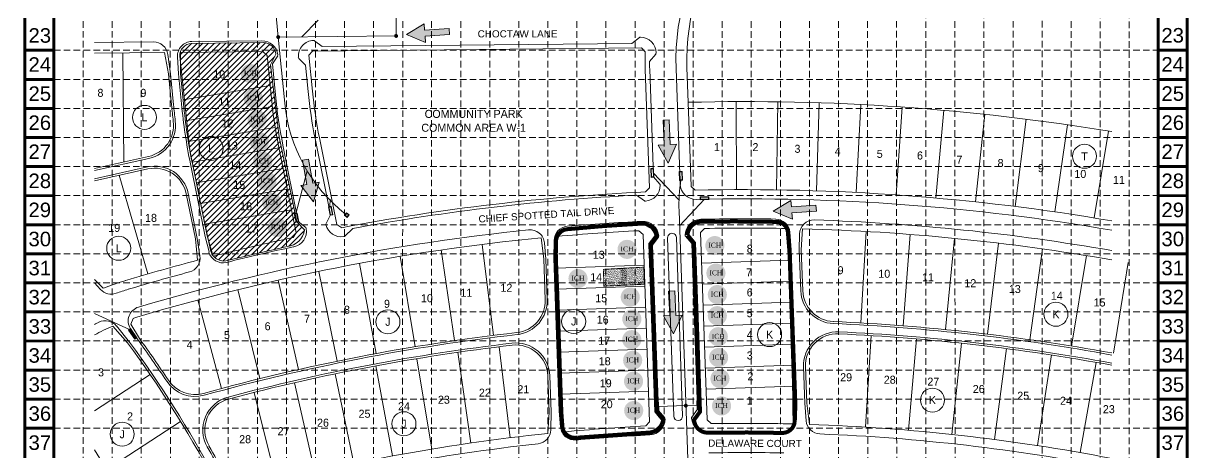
# Model space of a CAD drawing. Header units: feet. Extents: x 358974 to 360431, y 1038446 to 1040774.
# Drawn here: x 358974 to 360431, y 1039398 to 1039934 of the extents above; entities that cross this region are included whole.
import ezdxf
from ezdxf.enums import TextEntityAlignment as Align

# ---------------------------------------------------------------- set-up
doc = ezdxf.new("R2010")
doc.units = ezdxf.units.FT
doc.header["$MEASUREMENT"] = 0
doc.linetypes.add('HIDDEN', pattern=[0.375, 0.25, -0.125])
doc.layers.get('0').update_dxf_attribs({"color": 1})
for name, color, linetype, lineweight in [('11', 1, 'Continuous', 0), ('12', 1, 'Continuous', 0), ('13', 1, 'Continuous', 0), ('4', 1, 'Continuous', 0), ('45', 1, 'Continuous', 0), ('EROSION CONTROL BLANKET', 84, 'Continuous', 0)]:
    doc.layers.add(name, color=color, linetype=linetype, lineweight=lineweight)
for name, color, linetype in [('BASE', 7, 'Continuous'), ('grid', 254, 'HIDDEN'), ('SODDED LOT', 2, 'Continuous')]:
    doc.layers.add(name, color=color, linetype=linetype)
doc.styles.add('DRHorton', font='dutcheb.ttf')
doc.styles.add("L200'", font='ARIAL.TTF', dxfattribs={"height": 0.001969})
doc.styles.get("Standard").update_dxf_attribs({"font": 'ARIAL.TTF'})
doc.styles.add('Style-ENGINEERING', font='ENGINEERING.shx')

# ---------------------------------------------------------------- blocks, each defined once
blk = doc.blocks.new('A$C06470624')
h = blk.add_hatch(color=153)
h.paths.add_polyline_path([(38.3, 19.1, 1), (0, 19.1, 1)])
h.paths.add_polyline_path([(1.9, 11.3), (36.1, 11.3), (36.1, 28.2), (1.9, 28.2)], flags=24)
at = {"layer": 'BASE', "color": 176, "style": 'DRHorton'}
blk.add_text('ICH', height=9.81, dxfattribs=at).set_placement((19, 15), align=Align.CENTER)
blk = doc.blocks.new('Innovative logo')
at = {"color": 153}
blk.add_blockref('A$C06470624', (43.8, 10.1), dxfattribs=at)

msp = doc.modelspace()

# ---------------------------------------------------------------- hatches: boundary and pattern name
at = {"layer": '45', "linetype": 'Continuous', "lineweight": 0}
h = msp.add_hatch(color=170, dxfattribs=at)
edge = h.paths.add_edge_path()
edge.add_arc((359293, 1039917.2), 2.5, -45, 315)
h = msp.add_hatch(color=170, dxfattribs=at)
edge = h.paths.add_edge_path()
edge.add_arc((359440.3, 1039918.6), 2.5, -45, 315)
h = msp.add_hatch(color=170, dxfattribs=at)
edge = h.paths.add_edge_path()
edge.add_arc((359802.4, 1039456.7), 2.5, -45, 315)
at = {"layer": 'BASE'}
h = msp.add_hatch(dxfattribs=at)
h.set_pattern_fill('AR-SAND', color=30, scale=0.852706, angle=1.9196, style=0)
h.set_pattern_definition([(39.41958, (360423.2998, 1039566.2739), (-0.1087202, 1.6402923), [0, -1.2961126, 0, -1.4495997, 0, -1.3856467]), (9.41958, (360423.2998, 1039566.274), (1.4276433, 2.4556594), [0, -0.6992187, 0, -1.1682068, 0, -0.4476705]), (329.41958, (360422.2515, 1039566.2388), (2.6537947, 0.0937715), [0, -0.4263528, 0, -1.5348702, 0, -2.0038584]), (319.41958, (360422.2515, 1039566.2388), (2.536834, 0.8338424), [0, -0.2131764, 0, -1.0061927, 0, -1.1511527])])
h.paths.add_polyline_path([(359729.2, 1039607), (359728.5, 1039628.3), (359699.3, 1039627.3), (359700, 1039606)])
h = msp.add_hatch(dxfattribs=at)
h.set_pattern_fill('AR-SAND', color=30, scale=0.852706, angle=1.9196, style=0)
h.set_pattern_definition([(39.41958, (360444.6758, 1039567.6981), (-0.1087202, 1.6402923), [0, -1.2961126, 0, -1.4495997, 0, -1.3856467]), (9.41958, (360444.6758, 1039567.698), (1.4276433, 2.4556594), [0, -0.6992187, 0, -1.1682068, 0, -0.4476705]), (329.41958, (360443.6276, 1039567.663), (2.6537947, 0.0937715), [0, -0.4263528, 0, -1.5348702, 0, -2.0038584]), (319.41958, (360443.6276, 1039567.663), (2.536834, 0.8338424), [0, -0.2131764, 0, -1.0061927, 0, -1.1511527])])
h.paths.add_polyline_path([(359750.6, 1039608.4), (359749.8, 1039629.7), (359720.7, 1039628.8), (359721.4, 1039607.4)])
at = {"layer": 'SODDED LOT', "linetype": 'Continuous', "lineweight": 0}
h = msp.add_hatch(dxfattribs=at)
h.set_pattern_fill('ANSI31', color=256, scale=40, style=0)
edge = h.paths.add_edge_path()
edge.add_line((359198.2, 1039697.9), (359182.5, 1039776))
edge.add_line((359182.5, 1039776), (359170.1, 1039893.3))
edge.add_arc((359185.1, 1039894.3), 15, 91.4743, 183.6559, ccw=False)
edge.add_line((359184.7, 1039909.2), (359275.2, 1039910.3))
edge.add_arc((359274.1, 1039894.3), 16, 5.886, 86.1209, ccw=False)
edge.add_line((359290, 1039895.9), (359283.5, 1039882.7))
edge.add_line((359283.5, 1039882.7), (359294.2, 1039792.7))
edge.add_line((359294.2, 1039792.7), (359316.1, 1039686.4))
edge.add_line((359316.1, 1039686.4), (359325.7, 1039676.2))
edge.add_arc((359302.5, 1039679.1), 23.4, 273.9466, 352.9389, ccw=False)
edge.add_line((359304.1, 1039655.7), (359230.9, 1039638.5))
edge.add_arc((359224.9, 1039654.2), 16.9, 197.1476, 290.9697, ccw=False)
edge.add_line((359208.8, 1039649.3), (359199.5, 1039691.9))
edge.add_line((359199.5, 1039691.9), (359198.2, 1039697.9))

# ---------------------------------------------------------------- linework, layer by layer
at = {"color": 7, "lineweight": 0}
for points in [[(359477, 1039910.6), (359476.5, 1039918.3), (359507.1, 1039920.4), (359506.6, 1039928.1), (359475.9, 1039925.9), (359475.4, 1039933.6), (359453.2, 1039920.4), (359477, 1039910.6)], [(359790.6, 1039783.3), (359783, 1039782.9), (359781.6, 1039813.6), (359773.9, 1039813.3), (359775.3, 1039782.6), (359767.6, 1039782.2), (359780.1, 1039759.7), (359790.6, 1039783.3)], [(359344, 1039736), (359336.4, 1039734.6), (359330.7, 1039764.8), (359323.2, 1039763.4), (359328.9, 1039733.2), (359321.3, 1039731.7), (359336.9, 1039711.2), (359344, 1039736)], [(359935.5, 1039689.8), (359934.9, 1039697.5), (359965.5, 1039699.7), (359965, 1039707.3), (359934.4, 1039705.2), (359933.8, 1039712.8), (359911.7, 1039699.7), (359935.5, 1039689.8)], [(359797.6, 1039569.9), (359789.9, 1039569.5), (359788.6, 1039600.2), (359780.9, 1039599.9), (359782.3, 1039569.2), (359774.6, 1039568.8), (359787.1, 1039546.3), (359797.6, 1039569.9)]]:
    msp.add_lwpolyline(points, close=True, dxfattribs=at)
for points in [[(359475.4, 1039933.6), (359477, 1039910.6), (359453.2, 1039920.4), (359477, 1039910.6)], [(359507.1, 1039920.4), (359506.6, 1039928.1), (359476.5, 1039918.3), (359475.9, 1039925.9)], [(359781.6, 1039813.6), (359773.9, 1039813.3), (359783, 1039782.9), (359775.3, 1039782.6)], [(359767.6, 1039782.2), (359790.6, 1039783.3), (359780.1, 1039759.7), (359790.6, 1039783.3)], [(359330.7, 1039764.8), (359323.2, 1039763.4), (359336.4, 1039734.6), (359328.9, 1039733.2)], [(359321.3, 1039731.7), (359344, 1039736), (359336.9, 1039711.2), (359344, 1039736)], [(359933.8, 1039712.8), (359935.5, 1039689.8), (359911.7, 1039699.7), (359935.5, 1039689.8)], [(359965.5, 1039699.7), (359965, 1039707.3), (359934.9, 1039697.5), (359934.4, 1039705.2)], [(359788.6, 1039600.2), (359780.9, 1039599.9), (359789.9, 1039569.5), (359782.3, 1039569.2)], [(359774.6, 1039568.8), (359797.6, 1039569.9), (359787.1, 1039546.3), (359797.6, 1039569.9)]]:
    msp.add_solid(points, dxfattribs=at)
at = {"layer": '11', "color": 252, "linetype": 'Continuous', "lineweight": 0}
for centre in [(359125.8, 1039816.9), (360300.6, 1039768.2), (359093.6, 1039653.3), (360264.9, 1039570.9), (359430.1, 1039561.5), (360110.6, 1039463.6), (359450.1, 1039434.1), (359098, 1039421)]:
    msp.add_circle(centre, 15, dxfattribs=at)
at = {"layer": '11', "color": 7, "linetype": 'Continuous', "lineweight": 0}
for centre in [(359209.2, 1039778.1), (359662.2, 1039561.9), (359907.1, 1039545.4)]:
    msp.add_circle(centre, 15, dxfattribs=at)
at = {"layer": '12', "color": 252, "linetype": 'Continuous', "lineweight": 0}
for p, q in [((359063.4, 1039896.9), (359150.7, 1039897.8)), ((359098.8, 1039897.3), (359100.1, 1039761.1)), ((359150.7, 1039897.8), (359155.8, 1039871.3)), ((359335.9, 1039899.6), (359331.4, 1039894.5)), ((359331.4, 1039894.5), (359335.8, 1039849.5)), ((359335.9, 1039899.6), (359746.9, 1039903.6)), ((359746.9, 1039903.6), (359751.7, 1039898.6)), ((359756.9, 1039728.9), (359751.7, 1039876.8)), ((359155.8, 1039871.3), (359159.6, 1039832.4)), ((359965.5, 1039725.1), (359969.2, 1039835.1)), ((360015.4, 1039723.1), (360021, 1039833)), ((360065.1, 1039720), (360072.8, 1039829.8)), ((360114.9, 1039716.1), (360124.6, 1039825.7)), ((360164.5, 1039711.3), (360176.2, 1039820.7)), ((360214, 1039705.5), (360227.8, 1039814.7)), ((360263.5, 1039698.8), (360279.2, 1039807.7)), ((359366.4, 1039683), (359344.4, 1039791.4)), ((360312.7, 1039691.2), (360330.5, 1039799.8)), ((359130.9, 1039768), (359063.4, 1039752.9)), ((359130.1, 1039752.4), (359063.4, 1039737.5)), ((359129.9, 1039621.2), (359094.4, 1039744.5)), ((359189.4, 1039665), (359178, 1039721.3)), ((359752.1, 1039723.7), (359756.9, 1039728.9)), ((359366.4, 1039683), (359372.3, 1039679)), ((359948.3, 1039677.6), (359946.7, 1039651.2)), ((360021.1, 1039560), (360027.6, 1039674.3)), ((359189.4, 1039665), (359192.2, 1039638.3)), ((359562.1, 1039544.5), (359547.9, 1039658.1)), ((359624.9, 1039640), (359621.5, 1039666.3)), ((360074, 1039556.4), (360082.9, 1039670.6)), ((360126.8, 1039551.8), (360138.1, 1039665.7)), ((360179.5, 1039546), (360193.2, 1039659.7)), ((359464.1, 1039530.3), (359445.5, 1039643.3)), ((359513.1, 1039537.9), (359496.6, 1039651.2)), ((359948.5, 1039600.3), (359946.7, 1039651.2)), ((360232.1, 1039539.1), (360248.1, 1039652.5)), ((360284.5, 1039531.2), (360302.9, 1039644.2)), ((359415.3, 1039521.8), (359394.5, 1039634.3)), ((359626.7, 1039589.1), (359624.9, 1039640)), ((360337, 1039522.4), (360355.3, 1039635.4)), ((359063.4, 1039614.5), (359074.4, 1039603.3)), ((359318.3, 1039501.8), (359293.1, 1039613.5)), ((359366.7, 1039512.3), (359343.7, 1039624.4)), ((359270.1, 1039490.5), (359242.7, 1039601.7)), ((359222.2, 1039478.2), (359192.6, 1039588.8)), ((359104.8, 1039535.3), (359086.1, 1039556.2)), ((359108.7, 1039558.3), (359111.5, 1039565.7)), ((359108.7, 1039558.3), (359119.6, 1039540.5)), ((360026.8, 1039429.9), (360034, 1039544.2)), ((359583, 1039416.6), (359569, 1039530.2)), ((360080.8, 1039426), (360090.5, 1039540.1)), ((360134.6, 1039420.8), (360146.8, 1039534.6)), ((360188.3, 1039414.4), (360203.1, 1039527.9)), ((359484.8, 1039402.5), (359466.2, 1039515.4)), ((359533.8, 1039410), (359517.5, 1039523.4)), ((360241.8, 1039406.8), (360259.2, 1039520)), ((359436, 1039393.9), (359415, 1039506.4)), ((359953.4, 1039459.9), (359951.8, 1039505.1)), ((360295.2, 1039398), (360315.1, 1039510.8)), ((359133, 1039495.5), (359063.4, 1039450.4)), ((359338.9, 1039373.7), (359313.3, 1039485.3)), ((359387.3, 1039384.3), (359364, 1039496.4)), ((359631.6, 1039448.7), (359630, 1039493.8)), ((359290.7, 1039362.1), (359262.8, 1039473.2)), ((359956.8, 1039433.3), (359953.4, 1039459.9)), ((359631.6, 1039448.7), (359630, 1039421.9)), ((359171, 1039436.7), (359078.7, 1039376.9))]:
    msp.add_line(p, q, dxfattribs=at)
at = {"layer": '12', "color": 7, "linetype": 'Continuous', "lineweight": 0}
for p, q in [((359170.8, 1039898), (359273.7, 1039899)), ((359170.8, 1039898), (359170.9, 1039871.5)), ((359273.7, 1039899), (359279.2, 1039894)), ((359279.2, 1039894), (359284, 1039844.5)), ((359170.9, 1039871.5), (359174.5, 1039833.8)), ((359282.8, 1039856.6), (359174, 1039838.8)), ((359808.9, 1039730.7), (359805.2, 1039835.7)), ((359865.8, 1039726.6), (359865.4, 1039836.6)), ((359915.7, 1039726.3), (359917.3, 1039836.3)), ((359285.5, 1039830.4), (359176.9, 1039812.7)), ((359289.2, 1039804.4), (359180.7, 1039786.7)), ((359294, 1039778.6), (359185.3, 1039760.8)), ((359315.4, 1039672.7), (359293.5, 1039781.1)), ((359204, 1039668.7), (359185.7, 1039759.3)), ((359299.2, 1039752.9), (359190.5, 1039735.1)), ((359808.9, 1039730.7), (359814, 1039725.9)), ((359304.4, 1039727.1), (359195.7, 1039709.3)), ((359309.6, 1039701.4), (359201, 1039683.6)), ((359311.5, 1039666.7), (359315.4, 1039672.7)), ((359743.8, 1039675.2), (359748.9, 1039670.5)), ((359825.7, 1039678.1), (359820.9, 1039673)), ((359829, 1039439.1), (359820.9, 1039673)), ((359931.7, 1039651.5), (359928.3, 1039678.1)), ((359204, 1039668.7), (359211.6, 1039643.4)), ((359641.4, 1039668.1), (359639.9, 1039641.4)), ((359757.1, 1039436.6), (359748.9, 1039670.5)), ((359938.3, 1039460.3), (359931.7, 1039651.5)), ((359646.5, 1039450.2), (359639.9, 1039641.4)), ((359640.3, 1039628.5), (359750.3, 1039632.3)), ((359932.1, 1039638.6), (359822.2, 1039634.8)), ((359641.2, 1039602.2), (359751.2, 1039606.1)), ((359933.1, 1039612.4), (359823.1, 1039608.6)), ((359934, 1039586.1), (359824, 1039582.3)), ((359642.1, 1039576), (359752.1, 1039579.8)), ((359934.9, 1039559.9), (359825, 1039556.1)), ((359643.1, 1039549.7), (359753, 1039553.6)), ((359644, 1039523.5), (359753.9, 1039527.3)), ((359935.8, 1039533.6), (359825.9, 1039529.8)), ((359644.9, 1039497.2), (359754.8, 1039501.1)), ((359936.7, 1039507.4), (359826.8, 1039503.6)), ((359645.8, 1039471), (359755.7, 1039474.8)), ((359937.6, 1039481.1), (359827.7, 1039477.3)), ((359936.8, 1039433.9), (359938.3, 1039460.3)), ((359646.5, 1039450.2), (359649.9, 1039423.9)), ((359829, 1039439.1), (359834.2, 1039434.2)), ((359752.2, 1039431.4), (359757.1, 1039436.6))]:
    msp.add_line(p, q, dxfattribs=at)
at = {"layer": '12', "color": 252, "linetype": 'Continuous', "lineweight": 0}
for centre, radius, start, end in [((360077.5, 1039888.1), 326, 178.1564, 181.9938), ((359907.1, 1039905.1), 574, 185.5573, 191.4284), ((359907.1, 1039905.1), 751, 185.5573, 187.1224), ((359122.2, 1039807), 40, 282.5946, 7.1224), ((359138.8, 1039713.4), 40, 11.4284, 102.5946), ((359877, 1037025.6), 2701, 92.6514, 100.7708), ((359877, 1037025.6), 2701, 80.2435, 91.3362), ((359877, 1037025.6), 2653, 80.0653, 88.4605), ((359877, 1037025.6), 2653, 95.5271, 106.6672), ((359877, 1037025.6), 2701, 104.6863, 106.6672), ((359195.3, 1039302.7), 324, 106.6672, 111.9013), ((359988.5, 1039601.7), 40, 181.9938, 267.523), ((359586.7, 1039587.7), 40, 276.4647, 1.9938), ((359195.3, 1039302.7), 276, 113.3062, 118.5507), ((359195.3, 1039302.7), 276, 106.6672, 107.6678), ((359877, 1037025.6), 2538.5, 79.6123, 87.523), ((359877, 1037025.6), 2538.5, 96.4647, 105.4737), ((359991.8, 1039506.4), 40, 87.3516, 181.9938), ((359877, 1037025.6), 2523.5, 79.5498, 87.3516), ((357935.2, 1038678.2), 1450, 28.4121, 36.2329), ((357935.2, 1038678.2), 1465, 33.5798, 36.056), ((359877, 1037025.6), 2523.5, 96.6361, 104.8351), ((359590, 1039492.5), 40, 1.9938, 96.6361), ((359189.1, 1039510.6), 40, 213.5798, 285.4737), ((359241.2, 1039426.3), 40, 104.8351, 209.8064), ((359877, 1037025.6), 2409, 79.0471, 88.1022), ((359877, 1037025.6), 2409, 95.8856, 105.3214), ((357935.2, 1038678.2), 1465, 28.2798, 29.8064)]:
    msp.add_arc(centre, radius, start, end, dxfattribs=at)
at = {"layer": '12', "color": 7, "linetype": 'Continuous', "lineweight": 0}
for centre, radius, start, end in [((359907.1, 1039905.1), 736, 185.5573, 191.4284), ((359907.1, 1039905.1), 626, 185.5573, 191.4284), ((359877, 1037025.6), 2653, 92.8793, 95.0944), ((359877, 1037025.6), 2653, 88.8932, 91.1084), ((359877, 1037025.6), 2701, 102.086, 104.2615), ((359877, 1037025.6), 2409, 92.969, 95.4089), ((359877, 1037025.6), 2409, 88.5788, 91.0187), ((357935.2, 1038678.2), 1340, 28.4085, 32.6616)]:
    msp.add_arc(centre, radius, start, end, dxfattribs=at)
at = {"layer": '13', "color": 252, "linetype": 'Continuous', "lineweight": 0}
for p, q in [((359063.4, 1039910.4), (359137, 1039911.1)), ((359347.9, 1039905.2), (359338.4, 1039912.6)), ((359347.9, 1039905.2), (359735.1, 1039909)), ((359735.1, 1039909), (359744.4, 1039916.6)), ((359155, 1039895.6), (359158.3, 1039871.3)), ((359327.1, 1039882), (359318.7, 1039890.6)), ((359757.1, 1039886.7), (359764.7, 1039896)), ((359761.9, 1039742.5), (359757.2, 1039877)), ((359158.3, 1039871.3), (359162.1, 1039832.6)), ((359131.4, 1039765.6), (359063.4, 1039750.3)), ((359129.5, 1039754.9), (359063.4, 1039740.1)), ((359769.8, 1039733.4), (359761.9, 1039742.5)), ((359191.8, 1039665.6), (359180.5, 1039721.8)), ((359740.9, 1039719.7), (359750.6, 1039712.6)), ((359352.8, 1039684.3), (359358.3, 1039695)), ((359376.2, 1039668.4), (359386.4, 1039678.1)), ((359191.8, 1039665.6), (359195.1, 1039643.8)), ((359627.4, 1039640.2), (359625.7, 1039659.9)), ((359944.5, 1039671), (359944.2, 1039651.2)), ((359946, 1039600.2), (359944.2, 1039651.2)), ((359629.2, 1039589.2), (359627.4, 1039640.2)), ((359063.4, 1039610.2), (359071, 1039601.9)), ((359107.3, 1039536.2), (359090.8, 1039556.3)), ((359108.5, 1039552.6), (359117.1, 1039539.7)), ((359950.9, 1039460), (359949.3, 1039505)), ((359634.1, 1039448.9), (359632.5, 1039493.9)), ((359952.7, 1039437.8), (359950.9, 1039460)), ((359634.1, 1039448.9), (359633.7, 1039426.7))]:
    msp.add_line(p, q, dxfattribs=at)
at = {"layer": '13', "color": 7, "linetype": 'Continuous', "lineweight": 0}
for p, q in [((359184.9, 1039911.6), (359272.6, 1039912.5)), ((359167.1, 1039892.6), (359168.4, 1039871.4)), ((359285.7, 1039883.7), (359292.3, 1039893.8)), ((359795.3, 1039733.7), (359790.2, 1039878.1)), ((359168.4, 1039871.4), (359172, 1039833.6)), ((359201.5, 1039668.1), (359183.2, 1039758.8)), ((359318.1, 1039686.9), (359327.4, 1039679.2)), ((359934.2, 1039651.5), (359932.3, 1039673.4)), ((359201.5, 1039668.1), (359206.5, 1039648.7)), ((359637.7, 1039663.1), (359637.4, 1039641.1)), ((359760.9, 1039657.4), (359768.1, 1039667.1)), ((359768.1, 1039450.5), (359760.9, 1039657.4)), ((359787.3, 1039443.4), (359779.6, 1039666.3)), ((359798.3, 1039443.8), (359790.6, 1039666.7)), ((359809.9, 1039659.1), (359802, 1039668.3)), ((359817.1, 1039452.2), (359809.9, 1039659.1)), ((359940.9, 1039460.3), (359934.2, 1039651.5)), ((359644, 1039449.9), (359637.4, 1039641.1)), ((359940.6, 1039440.4), (359940.9, 1039460.3)), ((359644, 1039449.9), (359645.7, 1039430.1)), ((359768.1, 1039450.5), (359776, 1039441.3)), ((359817.1, 1039452.2), (359809.8, 1039442.5))]:
    msp.add_line(p, q, dxfattribs=at)
at = {"layer": '13', "color": 7, "linetype": 'Continuous', "lineweight": 0, "flags": 128}
for points in [[(359285.7, 1039883.7), (359289.5, 1039845)], [(359298.9, 1039782.2), (359318.1, 1039686.9)]]:
    msp.add_lwpolyline(points, dxfattribs=at)
at = {"layer": '13', "color": 252, "linetype": 'Continuous', "lineweight": 0, "flags": 128}
for points in [[(359327.1, 1039882), (359330.3, 1039849)], [(359339.1, 1039790.3), (359358.3, 1039695)]]:
    msp.add_lwpolyline(points, dxfattribs=at)
at = {"layer": '13', "color": 252, "linetype": 'Continuous', "lineweight": 0}
for centre, radius, start, end in [((360077.5, 1039888.1), 287.5, 141.1255, 181.994), ((359137.2, 1039893.1), 18, 7.7847, 90.5572), ((359745.7, 1039915), 2, 88.3755, 129.217), ((359745.2, 1039897.1), 20, 0.6111, 88.3755), ((359320.1, 1039892), 2, 183.3757, 224.2172), ((360077.5, 1039888.1), 320.5, 180.251, 181.994), ((359907.1, 1039905.1), 579.5, 185.5573, 191.4284), ((359907.1, 1039905.1), 748.5, 185.5573, 187.1225), ((359138.8, 1039713.4), 42.5, 11.4273, 102.5942), ((359750.3, 1039732.1), 20, 274.8589, 359.8121), ((359768.3, 1039732.1), 2, 359.8121, 40.6537), ((359962.5, 1039670.7), 18, 88.1489, 179.1275), ((359374.8, 1039669.8), 2, 278.9036, 313.6902), ((359177.3, 1039641.1), 18, 284.9769, 8.577), ((359586.7, 1039587.7), 42.5, 276.4647, 1.9934), ((359123.5, 1039562.6), 18, 106.5427, 213.7229), ((359877, 1037025.6), 2536, 79.6019, 87.523), ((359877, 1037025.6), 2536, 96.4647, 105.4737), ((359991.8, 1039506.4), 42.5, 87.3516, 181.9934), ((359877, 1037025.6), 2526, 79.5603, 87.3516), ((357935.2, 1038678.2), 1452.5, 28.3901, 36.206), ((357935.2, 1038678.2), 1462.5, 33.5798, 36.0881), ((359877, 1037025.6), 2526, 96.6361, 104.8351), ((359189.1, 1039510.6), 42.5, 213.5798, 285.4737), ((359241.2, 1039426.3), 42.5, 104.8351, 209.8064), ((359615.7, 1039426.9), 18, 276.21, 359.1464), ((359877, 1037025.6), 2397.5, 78.994, 87.7777), ((357935.2, 1038678.2), 1462.5, 28.3019, 29.8064), ((359877, 1037025.6), 2397.5, 96.21, 105.0083)]:
    msp.add_arc(centre, radius, start, end, dxfattribs=at)
at = {"layer": '13', "color": 7, "linetype": 'Continuous', "lineweight": 0, "extrusion": (0, 0, -1)}
for centre, radius, start, end in [((-359185.1, 1039893.6), 18, 356.6905, 89.4428), ((-359272.8, 1039892.5), 20, 89.4428, 172.2608), ((-359290.6, 1039894.9), 2, 172.2608, 213.1024), ((-359815.2, 1039734.4), 20, 268.6934, 358.0061), ((-359877, 1037025.6), 2664.5, 85.2029, 87.2153), ((-359748.5, 1039667), 20, 87.2153, 175.8244), ((-359877, 1037025.6), 2664.5, 88.797, 90.8094), ((-359914.4, 1039671.8), 18, 90.8094, 175.1567), ((-359785.1, 1039666.5), 5.5, 358.006, 178.0061), ((-359766.5, 1039668.3), 2, 175.8244, 216.6659), ((-359223.9, 1039653.1), 18, 256.0415, 345.7067), ((-359877, 1037025.6), 2689.5, 76.0415, 77.9077), ((-359811.4, 1039441.3), 2, 355.8244, 36.6659), ((-359829.4, 1039442.6), 20, 268.8712, 355.8244), ((-359663.7, 1039431.7), 18, 264.9322, 355.1408)]:
    msp.add_arc(centre, radius, start, end, dxfattribs=at)
at = {"layer": '13', "color": 252, "linetype": 'Continuous', "lineweight": 0, "extrusion": (0, 0, -1)}
for centre, radius, start, end in [((-359338.1, 1039893.1), 20, 356.6243, 87.261), ((-359337.2, 1039911.1), 2, 87.261, 128.1026), ((-359763.2, 1039897.2), 2, 179.3889, 219.6475), ((-359122.2, 1039807), 42.5, 172.8775, 257.4058), ((-359877, 1037025.6), 2697.5, 79.5201, 87.1065), ((-359877, 1037025.6), 2689.5, 88.6934, 99.7986), ((-359751.8, 1039714.2), 2, 265.1411, 305.9139), ((-359877, 1037025.6), 2664.5, 91.8511, 99.8914), ((-359877, 1037025.6), 2664.5, 73.4573, 84.1612), ((-359354.6, 1039683.4), 2, 346.3904, 27.232), ((-359372, 1039687.6), 20, 261.0964, 346.3904), ((-359607.8, 1039658.4), 18, 84.1612, 175.1408), ((-359877, 1037025.6), 2689.5, 73.3328, 75.0231), ((-359084.2, 1039614), 18, 250.3715, 317.4829), ((-359195.3, 1039302.7), 312.5, 70.3715, 73.3328), ((-359988.5, 1039601.7), 42.5, 272.477, 358.0066), ((-359195.3, 1039302.7), 287.5, 62.6891, 63.9468), ((-359076.9, 1039544.8), 18, 63.9468, 140.6536), ((-359590, 1039492.5), 42.5, 83.3639, 178.0066), ((-359970.7, 1039439.3), 18, 272.2223, 355.1597)]:
    msp.add_arc(centre, radius, start, end, dxfattribs=at)
at = {"layer": '13', "color": 7, "linetype": 'Continuous', "lineweight": 0}
for centre, radius, start, end in [((359907.1, 1039905.1), 738.5, 185.5573, 191.4284), ((359907.1, 1039905.1), 620.5, 185.5573, 191.4284), ((359821.5, 1039669.5), 20, 91.203, 179.8121), ((359308.3, 1039674.7), 20, 282.1156, 9.2461), ((359326.1, 1039677.6), 2, 9.2461, 50.0876), ((359655.7, 1039662.8), 18, 94.7971, 179.1434), ((359803.5, 1039669.6), 2, 179.8121, 220.6537), ((359756.4, 1039440.1), 20, 272.859, 359.8121), ((359774.4, 1039440), 2, 359.8121, 40.6537), ((359792.8, 1039443.6), 5.5, 181.9939, 1.9939), ((359922.6, 1039440.7), 18, 268.92, 359.1275), ((359877, 1037025.6), 2397.5, 92.859, 95.0678), ((359877, 1037025.6), 2397.5, 88.92, 91.1288), ((359877, 1037025.6), 2372.5, 88.8427, 91.1049)]:
    msp.add_arc(centre, radius, start, end, dxfattribs=at)
at = {"layer": '4', "color": 7, "linetype": 'Continuous', "lineweight": 0, "flags": 128}
msp.add_lwpolyline([(359803.7, 1039878.6), (359805.2, 1039835.7)], dxfattribs=at)
at = {"layer": '4', "color": 252, "linetype": 'Continuous', "lineweight": 0}
msp.add_arc((360077.5, 1039888.1), 274, 141.1255, 181.9938, dxfattribs=at)
at = {"layer": '4', "color": 252, "linetype": 'Continuous', "lineweight": 0, "extrusion": (0, 0, -1)}
msp.add_arc((-359877, 1037025.6), 2811, 88.5361, 99.3711, dxfattribs=at)
at = {"layer": '45', "color": 170, "linetype": 'Continuous', "lineweight": 0}
for p, q in [((359267.2, 1040182.3), (359293, 1039917.2)), ((359439.5, 1040000.6), (359440.3, 1039918.6)), ((359342.9, 1039938.1), (359322.6, 1039917.4)), ((359293, 1039917.2), (359440.3, 1039918.6)), ((359293, 1039917.2), (359301.1, 1039834.4)), ((359314.9, 1039696.5), (359329.1, 1039750.1)), ((359758.6, 1039752.9), (359762.1, 1039753.1)), ((359758.6, 1039752.9), (359758.9, 1039741.9)), ((359759.1, 1039752.5), (359759.4, 1039742.5)), ((359759.1, 1039752.5), (359761.6, 1039752.5)), ((359761.6, 1039752.5), (359761.9, 1039742.5)), ((359761.7, 1039747.5), (359793.9, 1039713.3)), ((359762.1, 1039753.1), (359762.4, 1039742.1)), ((359794.2, 1039749.2), (359797.7, 1039749.3)), ((359794.2, 1039749.2), (359794.6, 1039738.2)), ((359794.7, 1039748.7), (359797.2, 1039748.8)), ((359794.7, 1039748.7), (359795.1, 1039738.7)), ((359797.2, 1039748.8), (359797.6, 1039738.8)), ((359797.7, 1039749.3), (359798.1, 1039738.3)), ((359758.9, 1039741.9), (359762.4, 1039742.1)), ((359759.4, 1039742.5), (359761.9, 1039742.5)), ((359794.6, 1039738.2), (359798.1, 1039738.3)), ((359795.1, 1039738.7), (359797.6, 1039738.8)), ((359820.1, 1039717.5), (359831.1, 1039717.7)), ((359820.2, 1039714), (359820.1, 1039717.5)), ((359820.6, 1039717), (359830.6, 1039717.2)), ((359820.7, 1039714.5), (359820.6, 1039717)), ((359830.7, 1039714.7), (359830.6, 1039717.2)), ((359831.2, 1039714.2), (359831.1, 1039717.7)), ((359355.7, 1039705.2), (359359.2, 1039705.9)), ((359355.7, 1039705.2), (359357.9, 1039694.5)), ((359356.3, 1039704.9), (359358.8, 1039705.3)), ((359356.3, 1039704.9), (359358.3, 1039695)), ((359357.5, 1039705.1), (359357.7, 1039714.5)), ((359358.8, 1039705.3), (359360.8, 1039695.5)), ((359359.2, 1039705.9), (359361.3, 1039695.2)), ((359825.7, 1039714.6), (359794.6, 1039681.2)), ((359820.2, 1039714), (359831.2, 1039714.2)), ((359820.7, 1039714.5), (359830.7, 1039714.7)), ((359313.1, 1039696.6), (359316.5, 1039697.3)), ((359313.1, 1039696.6), (359315.3, 1039685.8)), ((359313.7, 1039696.2), (359316.1, 1039696.7)), ((359313.7, 1039696.2), (359315.7, 1039686.4)), ((359315.3, 1039685.8), (359318.7, 1039686.5)), ((359315.7, 1039686.4), (359318.1, 1039686.9)), ((359316.1, 1039696.7), (359318.1, 1039686.9)), ((359316.5, 1039697.3), (359318.7, 1039686.5)), ((359357.9, 1039694.5), (359361.3, 1039695.2)), ((359358.3, 1039695), (359360.8, 1039695.5)), ((359823.2, 1038858.5), (359793.9, 1039700.1)), ((359107.8, 1039551.5), (359063.4, 1039571.9)), ((359106, 1039551.2), (359108.5, 1039552.9)), ((359106, 1039551.2), (359113.7, 1039539.7)), ((359106.7, 1039551.1), (359108.3, 1039552.2)), ((359106.7, 1039551.1), (359111.1, 1039544.5)), ((359107.3, 1039551.5), (359111.7, 1039545)), ((359107.4, 1039550), (359108.7, 1039550.8)), ((359107.9, 1039551.9), (359112.3, 1039545.4)), ((359108.1, 1039548.9), (359109.4, 1039549.8)), ((359108.3, 1039552.2), (359112.7, 1039545.7)), ((359108.5, 1039552.9), (359116.2, 1039541.4)), ((359108.9, 1039547.8), (359110.1, 1039548.7)), ((359109.6, 1039546.8), (359110.8, 1039547.6)), ((359110.3, 1039545.7), (359111.6, 1039546.5)), ((359111.1, 1039544.5), (359112.7, 1039545.7)), ((359111.1, 1039544.5), (359112.7, 1039545.7)), ((359111.1, 1039544.5), (359113.9, 1039540.4)), ((359112.3, 1039545.4), (359115.1, 1039541.2)), ((359112.7, 1039545.7), (359115.5, 1039541.5)), ((359113.7, 1039539.7), (359116.2, 1039541.4)), ((359113.9, 1039540.4), (359115.5, 1039541.5)), ((359764.7, 1039460.9), (359768.2, 1039461)), ((359764.7, 1039460.9), (359765.1, 1039449.9)), ((359765.2, 1039460.4), (359767.7, 1039460.5)), ((359765.2, 1039460.4), (359765.6, 1039450.4)), ((359767.7, 1039460.5), (359768.1, 1039450.5)), ((359802.4, 1039456.7), (359767.9, 1039455.5)), ((359768.2, 1039461), (359768.6, 1039450)), ((359802.4, 1039456.7), (359816.9, 1039457.2)), ((359816.2, 1039462.7), (359819.7, 1039462.8)), ((359816.2, 1039462.7), (359816.6, 1039451.7)), ((359816.7, 1039462.2), (359819.2, 1039462.3)), ((359816.7, 1039462.2), (359817.1, 1039452.2)), ((359819.2, 1039462.3), (359819.6, 1039452.3)), ((359819.7, 1039462.8), (359820.1, 1039451.8)), ((359765.1, 1039449.9), (359768.6, 1039450)), ((359765.6, 1039450.4), (359768.1, 1039450.5)), ((359816.6, 1039451.7), (359820.1, 1039451.8)), ((359817.1, 1039452.2), (359819.6, 1039452.3))]:
    msp.add_line(p, q, dxfattribs=at)
at = {"layer": '45', "color": 170, "linetype": 'Continuous', "lineweight": 0, "flags": 128}
for points in [[(359376, 1039694.5), (359379.1, 1039691.9), (359381.6, 1039695), (359378.5, 1039697.6)], [(359376.7, 1039694.5), (359379, 1039692.6), (359380.9, 1039695), (359378.6, 1039696.9)]]:
    msp.add_lwpolyline(points, close=True, dxfattribs=at)
at = {"layer": '45', "color": 170, "linetype": 'Continuous', "lineweight": 0}
msp.add_arc((359500.1, 1039853.8), 200, 185.5574, 232.2408, dxfattribs=at)
at = {"layer": '45', "color": 170, "linetype": 'Continuous', "lineweight": 0, "extrusion": (0, 0, -1)}
msp.add_arc((-359993.8, 1039707), 200, 358.0061, 9.118, dxfattribs=at)
at = {"layer": 'BASE', "lineweight": 0, "const_width": 3.63}
for points in [[(360429, 1038447.9), (360429, 1040772.3), (358976.2, 1040772.3), (358976.2, 1038447.9)], [(360392.7, 1038484.2), (360392.7, 1040736), (359012.5, 1040736), (359012.5, 1038484.2)]]:
    msp.add_lwpolyline(points, close=True, dxfattribs=at)
for points in [[(359012.5, 1039900.7), (358976.2, 1039900.7)], [(360429, 1039900.7), (360392.7, 1039900.7)], [(359012.5, 1039864.3), (358976.2, 1039864.3)], [(360429, 1039864.3), (360392.7, 1039864.3)], [(359012.5, 1039828), (358976.2, 1039828)], [(360429, 1039828), (360392.7, 1039828)], [(359012.5, 1039791.7), (358976.2, 1039791.7)], [(360429, 1039791.7), (360392.7, 1039791.7)], [(359012.5, 1039755.4), (358976.2, 1039755.4)], [(360429, 1039755.4), (360392.7, 1039755.4)], [(359012.5, 1039719.1), (358976.2, 1039719.1)], [(360429, 1039719.1), (360392.7, 1039719.1)], [(359012.5, 1039682.7), (358976.2, 1039682.7)], [(360429, 1039682.7), (360392.7, 1039682.7)], [(359012.5, 1039646.4), (358976.2, 1039646.4)], [(360429, 1039646.4), (360392.7, 1039646.4)], [(359012.5, 1039610.1), (358976.2, 1039610.1)], [(360429, 1039610.1), (360392.7, 1039610.1)], [(359012.5, 1039573.8), (358976.2, 1039573.8)], [(360429, 1039573.8), (360392.7, 1039573.8)], [(359012.5, 1039537.5), (358976.2, 1039537.5)], [(360429, 1039537.5), (360392.7, 1039537.5)], [(359012.5, 1039501.1), (358976.2, 1039501.1)], [(360429, 1039501.1), (360392.7, 1039501.1)], [(359012.5, 1039464.8), (358976.2, 1039464.8)], [(360429, 1039464.8), (360392.7, 1039464.8)], [(359012.5, 1039428.5), (358976.2, 1039428.5)], [(360429, 1039428.5), (360392.7, 1039428.5)]]:
    msp.add_lwpolyline(points, dxfattribs=at)
at = {"layer": 'BASE', "color": 30, "linetype": 'Continuous', "const_width": 1.07}
msp.add_lwpolyline([(359700, 1039605.9), (359750.6, 1039608.4), (359749.8, 1039629.7), (359699.3, 1039627)], close=True, dxfattribs=at)
at = {"layer": 'EROSION CONTROL BLANKET', "color": 84, "linetype": 'Continuous', "lineweight": 80, "const_width": 5}
for points in [[(359774.3, 1039438.7), (359765.5, 1039449.5), (359758, 1039658.7), (359765.9, 1039668.9), (359764.1, 1039674.1), (359760, 1039679.8), (359752.1, 1039684), (359744.5, 1039684), (359699.6, 1039681.1), (359652.4, 1039677, 0.311451), (359640.2, 1039663.1, 0.019555), (359640.1, 1039637.2, -0.002495), (359644, 1039530.1), (359646.8, 1039448.4), (359648.4, 1039427.6, 0.364165), (359666.8, 1039416.7), (359754.3, 1039422.9, 0.279979), (359772.5, 1039433.6), (359773.7, 1039437.1)], [(359877.4, 1039423.2), (359922.7, 1039422.6, 0.366084), (359938.3, 1039435.5), (359937.7, 1039480.5), (359933.9, 1039593.4), (359932, 1039647.2), (359929.9, 1039673.4, 0.384962), (359916.2, 1039686.3), (359864, 1039686.8), (359822.7, 1039686.6, 0.404267), (359804.5, 1039669.9), (359812.6, 1039659.8), (359820.1, 1039449.1), (359812.4, 1039438.6), (359814.2, 1039432.9, 0.276207), (359828.6, 1039423), (359874.9, 1039423.1)]]:
    msp.add_lwpolyline(points, format="xyb", close=True, dxfattribs=at)
at = {"layer": 'grid', "color": 252, "linetype": 'HIDDEN', "lineweight": 0, "ltscale": 33}
for p, q in [((359484.7, 1038629.4), (359484.7, 1040736)), ((359521, 1038629.4), (359521, 1040736)), ((359557.3, 1038629.4), (359557.3, 1040736)), ((359593.7, 1038629.4), (359593.7, 1040736)), ((359630, 1038629.4), (359630, 1040736)), ((359666.3, 1038629.4), (359666.3, 1040736)), ((359702.6, 1038629.4), (359702.6, 1040736)), ((359738.9, 1038629.4), (359738.9, 1040736)), ((359775.2, 1038629.4), (359775.2, 1040736)), ((359811.6, 1038629.4), (359811.6, 1040736)), ((359847.9, 1038629.4), (359847.9, 1040736)), ((359884.2, 1038629.4), (359884.2, 1040736)), ((359920.5, 1038629.3), (359920.5, 1040736)), ((359956.8, 1038629.3), (359956.8, 1040736)), ((359993.2, 1038629.3), (359993.2, 1040736)), ((360029.7, 1038629.4), (360029.5, 1040736)), ((360065.9, 1038629.6), (360065.8, 1040736)), ((360102.2, 1038629.2), (360102.1, 1040736)), ((360138.9, 1038629.5), (360138.6, 1040736.8)), ((360175, 1038629.1), (360174.9, 1040736.8)), ((360211.4, 1038629.6), (360211.2, 1040736.8)), ((360247.7, 1038629.7), (360247.6, 1040736.8)), ((360284, 1038629.4), (360283.9, 1040736.8)), ((360320.4, 1038628.9), (360320.2, 1040736.8)), ((360356.7, 1038629), (360356.5, 1040736.8)), ((359049.2, 1038629.5), (359049, 1040734.6)), ((359085.7, 1038629.5), (359085.2, 1040734.6)), ((359121.9, 1038629.5), (359121.5, 1040734.5)), ((359158.4, 1038629.5), (359157.8, 1040734.5)), ((359194.4, 1038629.5), (359194.2, 1040734.8)), ((359230.5, 1038629.5), (359230.6, 1040734.7)), ((359267.1, 1038629.5), (359266.9, 1040734.6)), ((359303.5, 1038629.4), (359303.1, 1040734.6)), ((359339.5, 1038629.4), (359339.6, 1040734.6)), ((359376, 1038629.4), (359375.9, 1040734.6)), ((359412.1, 1038629.4), (359412.1, 1040734.5)), ((359448.4, 1038629.4), (359448.6, 1040734.5)), ((359012.5, 1039900.7), (360392.7, 1039900.7)), ((359012.5, 1039864.3), (360392.7, 1039864.3)), ((359012.5, 1039828), (360392.7, 1039828)), ((359012.5, 1039791.7), (360392.7, 1039791.7)), ((359012.5, 1039755.4), (360392.7, 1039755.4)), ((359012.5, 1039719.1), (360392.7, 1039719.1)), ((359012.5, 1039682.7), (360392.7, 1039682.7)), ((359012.5, 1039646.4), (360392.7, 1039646.4)), ((359012.5, 1039610.1), (360392.7, 1039610.1)), ((359012.5, 1039573.8), (360392.7, 1039573.8)), ((359012.5, 1039537.5), (360392.7, 1039537.5)), ((359012.5, 1039501.1), (360392.7, 1039501.1)), ((359012.5, 1039464.8), (360392.7, 1039464.8)), ((359012.5, 1039428.5), (360392.7, 1039428.5))]:
    msp.add_line(p, q, dxfattribs=at)
at = {"layer": 'SODDED LOT', "linetype": 'Continuous', "lineweight": 0}
msp.add_lwpolyline([(359198.2, 1039697.9), (359182.5, 1039776), (359170.1, 1039893.3, -0.42541), (359184.7, 1039909.2), (359275.2, 1039910.3, -0.365132), (359290, 1039895.9), (359283.5, 1039882.7), (359294.2, 1039792.7), (359316.1, 1039686.4), (359325.7, 1039676.2, -0.358999), (359304.1, 1039655.7), (359230.9, 1039638.5, -0.43389), (359208.8, 1039649.3), (359199.5, 1039691.9)], format="xyb", close=True, dxfattribs=at)

# ---------------------------------------------------------------- block references
at = {"layer": 'grid', "color": 84, "linetype": 'Continuous', "lineweight": 80, "xscale": 0.6250000001164153, "yscale": 0.6250000004656613, "zscale": 0.625}
for p in [(359218.9, 1039853.3), (359222.5, 1039822.6), (359227.2, 1039795.8), (359230, 1039768.2), (359234.3, 1039743.8), (359239.4, 1039719), (359245.7, 1039692.3), (359252.6, 1039661.2), (359689.6, 1039633.7), (359799.3, 1039638.4), (359800.7, 1039604), (359628.3, 1039597.2), (359693.6, 1039574.1), (359802.4, 1039577.2), (359695.6, 1039546.6), (359802.4, 1039550.9), (359695.5, 1039520.9), (359803.6, 1039524.6), (359804, 1039498.6), (359696.6, 1039495.1), (359697.7, 1039469), (359805.7, 1039472.3), (359807.7, 1039438.1), (359697.9, 1039432.3)]:
    msp.add_blockref('Innovative logo', p, dxfattribs=at)

# ---------------------------------------------------------------- texts
at = {"layer": '11', "color": 7, "linetype": 'Continuous', "lineweight": 0, "style": 'Style-ENGINEERING'}
for s, p in [('10', (359219.3, 1039870.5)), ('11', (359225.5, 1039836.8)), ('12', (359229.8, 1039809.3)), ('L', (359209.2, 1039778.1)), ('13', (359235, 1039781.5)), ('1', (359841.2, 1039779.7)), ('2', (359889.4, 1039779.7)), ('3', (359941.9, 1039777.6)), ('14', (359239.4, 1039756.9)), ('15', (359244.2, 1039732.5)), ('16', (359252.8, 1039705.7)), ('17', (359259.5, 1039677.9)), ('8', (359882.2, 1039652.8)), ('13', (359693.5, 1039645.2)), ('7', (359881.3, 1039623.2)), ('14', (359690.3, 1039617.2)), ('6', (359882.2, 1039598.2)), ('15', (359696.7, 1039590.9)), ('5', (359882.2, 1039572.2)), ('J', (359662.2, 1039561.9)), ('16', (359698.5, 1039564.1)), ('17', (359700.4, 1039537.8)), ('4', (359882.2, 1039545.4)), ('K', (359907.1, 1039545.4)), ('18', (359701, 1039512.2)), ('3', (359882.2, 1039519.4)), ('2', (359883.1, 1039493.4)), ('19', (359702.3, 1039484.7)), ('1', (359882.2, 1039463)), ('20', (359703.5, 1039458.5))]:
    msp.add_text(s, height=10, dxfattribs=at).set_placement(p, align=Align.MIDDLE_CENTER)
at = {"layer": '11', "color": 252, "linetype": 'Continuous', "lineweight": 0, "style": 'Style-ENGINEERING'}
for s, p in [('8', (359070.8, 1039847.5)), ('9', (359124.5, 1039847.5)), ('L', (359125.8, 1039816.9)), ('COMMUNITY PARK', (359537.2, 1039821.2)), ('COMMON AREA W-1', (359537.2, 1039803.9)), ('4', (359992.2, 1039774.5)), ('5', (360044.7, 1039771.3)), ('6', (360095, 1039769.2)), ('7', (360144.3, 1039764)), ('8', (360195.7, 1039759.8)), ('T', (360300.6, 1039768.2)), ('9', (360246.1, 1039753.5)), ('10', (360295.4, 1039746.2)), ('11', (360343.6, 1039738.8)), ('18', (359134, 1039691.3)), ('19', (359088, 1039678.8)), ('L', (359093.6, 1039653.3)), ('9', (359995.8, 1039625.9)), ('10', (360050.4, 1039621.5)), ('11', (360105, 1039617)), ('12', (360157.9, 1039609.7)), ('11', (359528.1, 1039597.8)), ('12', (359578.1, 1039604)), ('13', (360213.5, 1039602.4)), ('14', (360266, 1039594)), ('9', (359428.9, 1039584)), ('10', (359478.8, 1039590.9)), ('15', (360319.5, 1039585.6)), ('7', (359329, 1039565.3)), ('8', (359378.9, 1039576.5)), ('K', (360264.9, 1039570.9)), ('6', (359279.7, 1039555.9)), ('J', (359430.1, 1039561.5)), ('5', (359228.9, 1039545)), ('4', (359182.2, 1039532.7)), ('3', (359071.5, 1039498.3)), ('29', (360002.7, 1039492.2)), ('21', (359599.3, 1039477.2)), ('28', (360057.2, 1039489.1)), ('27', (360111.7, 1039486.7)), ('26', (360168.4, 1039477.5)), ('23', (359500, 1039464.1)), ('22', (359551.2, 1039472.9)), ('K', (360110.6, 1039463.6)), ('25', (360224, 1039469.1)), ('24', (360277.5, 1039462.8)), ('24', (359450.1, 1039456)), ('23', (360331, 1039452.3)), ('2', (359107.8, 1039443.3)), ('26', (359348.9, 1039435.4)), ('25', (359400.8, 1039446.6)), ('J', (359450.1, 1039434.1)), ('J', (359098, 1039421)), ('27', (359299.6, 1039424.8)), ('28', (359251.6, 1039414.8))]:
    msp.add_text(s, height=10, dxfattribs=at).set_placement(p, align=Align.MIDDLE_CENTER)
at = {"layer": 'BASE', "lineweight": 0}
for s, p in [('23', (358995, 1039919.2)), ('23', (360410.8, 1039919.4)), ('24', (358995, 1039882.9)), ('24', (360410.8, 1039883.1)), ('25', (358995, 1039846.5)), ('25', (360410.9, 1039846.6)), ('26', (358995, 1039810.2)), ('26', (360410.9, 1039810.3)), ('27', (358995, 1039773.9)), ('27', (360410.9, 1039773.9)), ('28', (358995, 1039737.6)), ('28', (360410.9, 1039737.6)), ('29', (358995, 1039701.3)), ('29', (360410.9, 1039701.3)), ('30', (358995, 1039664.9)), ('30', (360410.9, 1039665)), ('31', (358995, 1039628.6)), ('31', (360410.9, 1039628.7)), ('32', (358995, 1039592.3)), ('32', (360410.9, 1039592.3)), ('33', (358995.1, 1039555.7)), ('33', (360411, 1039555.8)), ('34', (358995.1, 1039519.4)), ('34', (360411, 1039519.5)), ('35', (358995.1, 1039483.1)), ('35', (360411, 1039483.1)), ('36', (358995.1, 1039446.8)), ('36', (360411, 1039446.8)), ('37', (358995.1, 1039410.5)), ('37', (360411, 1039410.5))]:
    msp.add_text(s, height=18.16, dxfattribs=at).set_placement(p, align=Align.MIDDLE_CENTER)
at = {"layer": 'BASE', "color": 7, "lineweight": 0, "style": "L200'"}
msp.add_text('CHOCTAW LANE', height=8.867, dxfattribs=at).set_placement((359542.2, 1039916.8))
for s, rotation, p in [('CHIEF SPOTTED TAIL DRIVE', 3.6848, (359543.6, 1039685.4)), ('DELAWARE COURT ', 359.6928, (359830.3, 1039405.5))]:
    msp.add_text(s, height=8.867, rotation=rotation, dxfattribs=at).set_placement(p)

doc.saveas('drawing.dxf')
